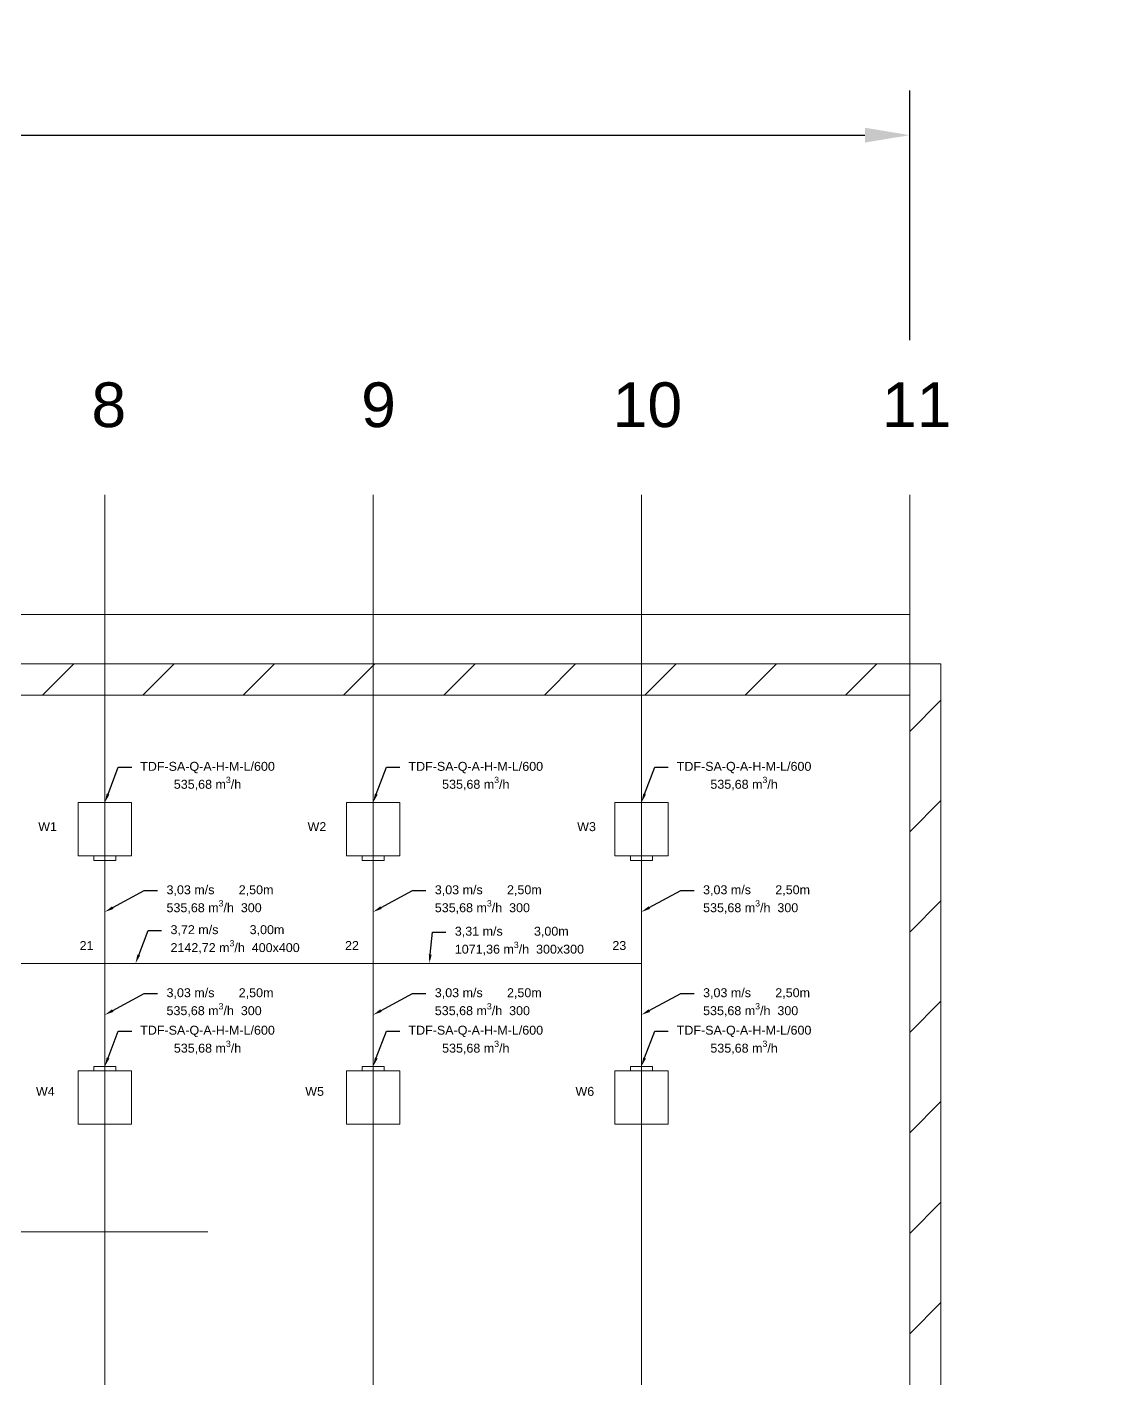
# Model space of a CAD drawing. Header units: millimetres. Extents: x 59762 to 60194, y -87842 to -87548.
# Drawn here: x 59845.6 to 59857.62, y -87714.82 to -87699.71 of the extents above; entities that cross this region are included whole.
import ezdxf
from ezdxf import colors
from ezdxf.entities.mleader import LeaderData, LeaderLine
from ezdxf.math import Vec2, Vec3

# ---------------------------------------------------------------- set-up
doc = ezdxf.new("R2010")
doc.units = ezdxf.units.MM
doc.linetypes.add('JIS_02_1.2', pattern=[2.5, 1.25, -1.25])
for name, color, linetype, lineweight in [('opisy', 7, 'Continuous', 13), ('wymiary', 7, 'Continuous', 13), ('wyw opis', 30, 'Continuous', 20), ('wywiewniki', 30, 'Continuous', 20)]:
    doc.layers.add(name, color=color, linetype=linetype, lineweight=lineweight)
doc.layers.add('osie', color=7, linetype='JIS_02_1.2', lineweight=5, transparency=0.7)
doc.layers.add('podkład', color=7, linetype='Continuous', lineweight=13, transparency=0.7)
doc.styles.get("Standard").update_dxf_attribs({"font": 'arial.ttf', "height": 0.02})
doc.styles.add('styl1', font='arial.ttf', dxfattribs={"height": 0.08})
doc.dimstyles.new('wentylacja', dxfattribs={"dimscale": 0, "dimtxt": 0.5, "dimasz": 0.5, "dimexe": 0.5, "dimexo": 0.2, "dimtad": 1, "dimlfac": 100, "dimtxsty": 'styl1', "dimcen": 2.5, "dimadec": 0, "dimazin": 0, "dimtfac": 1, "dimtmove": 0, "dimatfit": 3, "dimfxl": 1, "dimarcsym": 0})

# ---------------------------------------------------------------- blocks, each defined once
blk = doc.blocks.new('*D13')
at = {"layer": 'Defpoints', "color": 0, "transparency": 16777216}
for p in [(59855.471, -87700.916), (59825.471, -87704.937), (59855.471, -87705.199)]:
    blk.add_point(p, dxfattribs=at)
at = {"layer": 'wymiary', "color": 0, "lineweight": -2, "transparency": 16777216}
for p, q in [((59825.471, -87703.209), (59825.471, -87700.416)), ((59855.471, -87703.209), (59855.471, -87700.416)), ((59825.971, -87700.916), (59854.971, -87700.916))]:
    blk.add_line(p, q, dxfattribs=at)
at = {"layer": 'wymiary', "color": 0, "transparency": 16777216}
for points in [[(59825.971, -87700.833), (59825.971, -87700.999), (59825.471, -87700.916)], [(59854.971, -87700.833), (59854.971, -87700.999), (59855.471, -87700.916)]]:
    blk.add_solid(points, dxfattribs=at)
at = {"layer": 'wymiary', "color": 0, "transparency": 16777216, "insert": (59840.471, -87700.035), "char_height": 0.5, "attachment_point": 5, "style": 'styl1'}
blk.add_mtext('3000', dxfattribs=at)

msp = doc.modelspace()

# ---------------------------------------------------------------- hatches: boundary and pattern name
at = {"layer": 'podkład'}
h = msp.add_hatch(dxfattribs=at)
h.set_pattern_fill('ANSI31', color=256, scale=0.25)
h.set_pattern_definition([(45, (56867.9775, -93721.4216), (-0.56126601, 0.56126601), [])])
h.paths.add_polyline_path([(59825.121205, -87728.526935), (59855.821205, -87728.526935), (59855.821205, -87706.826935), (59825.121205, -87706.826935)])
h.paths.add_polyline_path([(59825.471205, -87707.176935), (59837.231205, -87707.176935), (59837.231205, -87719.416935), (59843.711205, -87719.416935), (59843.711205, -87707.176935), (59855.471205, -87707.176935), (59855.471205, -87728.176935), (59825.471205, -87728.176935)], flags=16)
h.paths.add_polyline_path([(59837.471205, -87707.176935), (59843.471205, -87707.176935), (59843.471205, -87719.176935), (59837.471205, -87719.176935)], flags=16)

# ---------------------------------------------------------------- linework, layer by layer
at = {"layer": 'osie', "ltscale": 20}
for p, q in [((59846.471205, -87729.936935), (59846.471205, -87704.936935)), ((59849.471205, -87729.936935), (59849.471205, -87704.936935)), ((59852.471205, -87729.936935), (59852.471205, -87704.936935)), ((59855.471205, -87729.936935), (59855.471205, -87704.936935)), ((59855.471205, -87729.936935), (59855.471205, -87704.936935)), ((59822.621205, -87707.176935), (59857.621205, -87707.176935)), ((59822.621205, -87707.176935), (59857.621205, -87707.176935)), ((59822.621205, -87707.176935), (59857.621205, -87707.176935)), ((59822.621205, -87710.176935), (59857.621205, -87710.176935)), ((59822.621205, -87713.176935), (59857.621205, -87713.176935))]:
    msp.add_line(p, q, dxfattribs=at)
at = {"layer": 'podkład'}
for points in [[(59825.471205, -87706.276935), (59855.471205, -87706.276935), (59855.471205, -87706.826935), (59825.471205, -87706.826935)], [(59825.121205, -87706.826935), (59855.821205, -87706.826935), (59855.821205, -87728.526935), (59825.121205, -87728.526935)]]:
    msp.add_lwpolyline(points, close=True, dxfattribs=at)
msp.add_lwpolyline([(59843.711205, -87707.176935), (59855.471205, -87707.176935), (59855.471205, -87728.176935), (59825.471205, -87728.176935), (59825.471205, -87707.176935)], dxfattribs=at)
at = {"layer": 'wywiewniki', "ltscale": 20}
for p, q in [((59846.172205, -87708.974935), (59846.172205, -87708.376935)), ((59846.172205, -87708.376935), (59846.770205, -87708.376935)), ((59846.770205, -87708.376935), (59846.770205, -87708.974935)), ((59849.172205, -87708.974935), (59849.172205, -87708.376935)), ((59849.172205, -87708.376935), (59849.770205, -87708.376935)), ((59849.770205, -87708.376935), (59849.770205, -87708.974935)), ((59852.172205, -87708.974935), (59852.172205, -87708.376935)), ((59852.172205, -87708.376935), (59852.770205, -87708.376935)), ((59852.770205, -87708.376935), (59852.770205, -87708.974935)), ((59846.770205, -87708.974935), (59846.172205, -87708.974935)), ((59846.347205, -87708.974935), (59846.347205, -87709.024935)), ((59846.595205, -87709.024935), (59846.595205, -87708.974935)), ((59849.770205, -87708.974935), (59849.172205, -87708.974935)), ((59849.347205, -87708.974935), (59849.347205, -87709.024935)), ((59849.595205, -87709.024935), (59849.595205, -87708.974935)), ((59852.770205, -87708.974935), (59852.172205, -87708.974935)), ((59852.347205, -87708.974935), (59852.347205, -87709.024935)), ((59852.595205, -87709.024935), (59852.595205, -87708.974935)), ((59846.347205, -87709.024935), (59846.595205, -87709.024935)), ((59846.471205, -87710.175935), (59846.471205, -87709.024935)), ((59849.347205, -87709.024935), (59849.595205, -87709.024935)), ((59849.471205, -87710.175935), (59849.471205, -87709.024935)), ((59852.347205, -87709.024935), (59852.595205, -87709.024935)), ((59852.471205, -87710.175935), (59852.471205, -87709.024935)), ((59842.971205, -87710.175935), (59846.471205, -87710.175935)), ((59846.471205, -87711.326935), (59846.471205, -87710.175935)), ((59846.471205, -87710.175935), (59849.471205, -87710.175935)), ((59849.471205, -87711.326935), (59849.471205, -87710.175935)), ((59849.471205, -87710.175935), (59852.471205, -87710.175935)), ((59852.471205, -87711.326935), (59852.471205, -87710.175935)), ((59846.172205, -87711.974935), (59846.172205, -87711.376935)), ((59846.172205, -87711.376935), (59846.770205, -87711.376935)), ((59846.347205, -87711.376935), (59846.347205, -87711.326935)), ((59846.347205, -87711.326935), (59846.595205, -87711.326935)), ((59846.595205, -87711.326935), (59846.595205, -87711.376935)), ((59846.770205, -87711.376935), (59846.770205, -87711.974935)), ((59849.172205, -87711.974935), (59849.172205, -87711.376935)), ((59849.172205, -87711.376935), (59849.770205, -87711.376935)), ((59849.347205, -87711.376935), (59849.347205, -87711.326935)), ((59849.347205, -87711.326935), (59849.595205, -87711.326935)), ((59849.595205, -87711.326935), (59849.595205, -87711.376935)), ((59849.770205, -87711.376935), (59849.770205, -87711.974935)), ((59852.172205, -87711.974935), (59852.172205, -87711.376935)), ((59852.172205, -87711.376935), (59852.770205, -87711.376935)), ((59852.347205, -87711.376935), (59852.347205, -87711.326935)), ((59852.347205, -87711.326935), (59852.595205, -87711.326935)), ((59852.595205, -87711.326935), (59852.595205, -87711.376935)), ((59852.770205, -87711.376935), (59852.770205, -87711.974935)), ((59846.770205, -87711.974935), (59846.172205, -87711.974935)), ((59849.770205, -87711.974935), (59849.172205, -87711.974935)), ((59852.770205, -87711.974935), (59852.172205, -87711.974935))]:
    msp.add_line(p, q, dxfattribs=at)

# ---------------------------------------------------------------- texts
at = {"layer": 'opisy', "char_height": 0.5, "attachment_point": 1}
for s, insert in [('8 ', (59846.321039, -87703.680182)), ('9 ', (59849.336874, -87703.680182)), ('10 ', (59852.15003, -87703.680182)), ('11 ', (59855.16217, -87703.680182))]:
    msp.add_mtext_dynamic_manual_height_columns(s, width=0.9375, gutter_width=4.6875, heights=[0], dxfattribs=dict(at, insert=insert))
at = {"layer": 'wyw opis', "ltscale": 20, "char_height": 0.1, "attachment_point": 1, "style": 'styl1'}
for s, insert in [('W1', (59845.726097, -87708.597181)), ('W2', (59848.73783, -87708.597181)), ('W3', (59851.752731, -87708.597181)), ('21', (59846.188757, -87709.926935)), ('22', (59849.157044, -87709.925935)), ('23', (59852.146435, -87709.925935)), ('W4', (59845.700583, -87711.556571)), ('W5', (59848.711821, -87711.556571)), ('W6', (59851.733554, -87711.556571))]:
    msp.add_mtext_dynamic_manual_height_columns(s, width=0.2, gutter_width=1, heights=[0], dxfattribs=dict(at, insert=insert))

# ---------------------------------------------------------------- dimensions: what is measured, and where the dimension line sits
at = {"layer": 'wymiary'}
dim = msp.add_linear_dim(base=(59855.471205, -87700.915922), p1=(59825.471205, -87704.936935), p2=(59855.471205, -87705.198865), dimstyle='wentylacja', override={"dimscale": 1}, dxfattribs=at)
dim.commit()
dim.dimension.update_dxf_attribs({"geometry": '*D13', "text_midpoint": (59840.471205, -87700.915922), "dimtype": 160})

# ---------------------------------------------------------------- leaders
at = {"layer": 'wyw opis', "ltscale": 20}
ml = msp.add_multileader_mtext('Standard', dxfattribs=at)
ml.set_content('\\A1;TDF-SA-Q-A-H-M-L/600\\P535,68 m{\\H0.7x;\\S3^ ;}/h', color=256, style='styl1')
ml.set_leader_properties()
ml.build(insert=Vec2(0, 0))
ml.multileader.update_dxf_attribs({"dogleg_length": 0.3, "arrow_head_size": 0.1})
ctx = ml.context
ctx.base_point, ctx.char_height, ctx.arrow_head_size, ctx.landing_gap_size, ctx.plane_origin = Vec3(59846.771205, -87707.982819), 0.1, 0.1, 0.1, Vec3(59846.720205, -87708.625935)
ctx.text_align_type = 1
notes = []
notes.append((ctx, [(0, (1, 1, 0), (59846.621205, -87707.982819), (1, 0), 0.15, [(0, [(59846.471205, -87708.376935)], 0, [])])]))
ctx.mtext.insert, ctx.mtext.alignment, ctx.mtext.flow_direction = Vec3(59847.61909, -87707.922928), 2, 5
ml = msp.add_multileader_mtext('Standard', dxfattribs=at)
ml.set_content('\\A1;TDF-SA-Q-A-H-M-L/600\\P535,68 m{\\H0.7x;\\S3^ ;}/h', color=256, style='styl1')
ml.set_leader_properties()
ml.build(insert=Vec2(0, 0))
ml.multileader.update_dxf_attribs({"dogleg_length": 0.3, "arrow_head_size": 0.1})
ctx = ml.context
ctx.base_point, ctx.char_height, ctx.arrow_head_size, ctx.landing_gap_size, ctx.plane_origin = Vec3(59849.771205, -87707.982819), 0.1, 0.1, 0.1, Vec3(59849.720205, -87708.625935)
ctx.text_align_type = 1
notes.append((ctx, [(0, (1, 1, 0), (59849.621205, -87707.982819), (1, 0), 0.15, [(0, [(59849.471205, -87708.376935)], 0, [])])]))
ctx.mtext.insert, ctx.mtext.alignment, ctx.mtext.flow_direction = Vec3(59850.61909, -87707.922928), 2, 5
ml = msp.add_multileader_mtext('Standard', dxfattribs=at)
ml.set_content('\\A1;TDF-SA-Q-A-H-M-L/600\\P535,68 m{\\H0.7x;\\S3^ ;}/h', color=256, style='styl1')
ml.set_leader_properties()
ml.build(insert=Vec2(0, 0))
ml.multileader.update_dxf_attribs({"dogleg_length": 0.3, "arrow_head_size": 0.1})
ctx = ml.context
ctx.base_point, ctx.char_height, ctx.arrow_head_size, ctx.landing_gap_size, ctx.plane_origin = Vec3(59852.771205, -87707.982819), 0.1, 0.1, 0.1, Vec3(59852.720205, -87708.625935)
ctx.text_align_type = 1
notes.append((ctx, [(0, (1, 1, 0), (59852.621205, -87707.982819), (1, 0), 0.15, [(0, [(59852.471205, -87708.376935)], 0, [])])]))
ctx.mtext.insert, ctx.mtext.alignment, ctx.mtext.flow_direction = Vec3(59853.61909, -87707.922928), 2, 5
ml = msp.add_multileader_mtext('Standard', dxfattribs=at)
ml.set_content('\\A1;3,03 m/s       2,50m\\P535,68 m{\\H0.7x;\\S3^ ;}/h  300', color=256, style='styl1')
ml.set_leader_properties()
ml.build(insert=Vec2(0, 0))
ml.multileader.update_dxf_attribs({"dogleg_length": 0.15, "arrow_head_size": 0.1})
ctx = ml.context
ctx.base_point, ctx.char_height, ctx.arrow_head_size, ctx.landing_gap_size, ctx.plane_origin = Vec3(59847.060822, -87709.362781), 0.1, 0.1, 0.1, Vec3(59846.471205, -87709.600435)
notes.append((ctx, [(0, (1, 1, 0), (59846.910822, -87709.362781), (1, 0), 0.15, [(0, [(59846.471205, -87709.600435)], 0, [])])]))
ctx.mtext.insert, ctx.mtext.flow_direction = Vec3(59847.160822, -87709.30289), 5
ml = msp.add_multileader_mtext('Standard', dxfattribs=at)
ml.set_content('\\A1;3,03 m/s       2,50m\\P535,68 m{\\H0.7x;\\S3^ ;}/h  300', color=256, style='styl1')
ml.set_leader_properties()
ml.build(insert=Vec2(0, 0))
ml.multileader.update_dxf_attribs({"dogleg_length": 0.15, "arrow_head_size": 0.1})
ctx = ml.context
ctx.base_point, ctx.char_height, ctx.arrow_head_size, ctx.landing_gap_size, ctx.plane_origin = Vec3(59850.060822, -87709.362781), 0.1, 0.1, 0.1, Vec3(59849.471205, -87709.600435)
notes.append((ctx, [(0, (1, 1, 0), (59849.910822, -87709.362781), (1, 0), 0.15, [(0, [(59849.471205, -87709.600435)], 0, [])])]))
ctx.mtext.insert, ctx.mtext.flow_direction = Vec3(59850.160822, -87709.30289), 5
ml = msp.add_multileader_mtext('Standard', dxfattribs=at)
ml.set_content('\\A1;3,03 m/s       2,50m\\P535,68 m{\\H0.7x;\\S3^ ;}/h  300', color=256, style='styl1')
ml.set_leader_properties()
ml.build(insert=Vec2(0, 0))
ml.multileader.update_dxf_attribs({"dogleg_length": 0.15, "arrow_head_size": 0.1})
ctx = ml.context
ctx.base_point, ctx.char_height, ctx.arrow_head_size, ctx.landing_gap_size, ctx.plane_origin = Vec3(59853.060822, -87709.362781), 0.1, 0.1, 0.1, Vec3(59852.471205, -87709.600435)
notes.append((ctx, [(0, (1, 1, 0), (59852.910822, -87709.362781), (1, 0), 0.15, [(0, [(59852.471205, -87709.600435)], 0, [])])]))
ctx.mtext.insert, ctx.mtext.flow_direction = Vec3(59853.160822, -87709.30289), 5
ml = msp.add_multileader_mtext('Standard', dxfattribs=at)
ml.set_content('\\A1;3,72 m/s         3,00m\\P2142,72 m{\\H0.7x;\\S3^ ;}/h  400x400', color=256, style='styl1')
ml.set_leader_properties()
ml.build(insert=Vec2(0, 0))
ml.multileader.update_dxf_attribs({"dogleg_length": 0.15, "arrow_head_size": 0.1})
ctx = ml.context
ctx.base_point, ctx.char_height, ctx.arrow_head_size, ctx.landing_gap_size, ctx.plane_origin = Vec3(59847.105352, -87709.808843), 0.1, 0.1, 0.1, Vec3(59847.184924, -87710.175935)
notes.append((ctx, [(0, (1, 1, 0), (59846.955352, -87709.808843), (1, 0), 0.15, [(0, [(59846.813739, -87710.175935)], 0, [])])]))
ctx.mtext.insert, ctx.mtext.flow_direction = Vec3(59847.205352, -87709.748952), 5
ml = msp.add_multileader_mtext('Standard', dxfattribs=at)
ml.set_content('\\A1;3,31 m/s         3,00m\\P1071,36 m{\\H0.7x;\\S3^ ;}/h  300x300', color=256, style='styl1')
ml.set_leader_properties()
ml.build(insert=Vec2(0, 0))
ml.multileader.update_dxf_attribs({"dogleg_length": 0.15, "arrow_head_size": 0.1})
ctx = ml.context
ctx.base_point, ctx.char_height, ctx.arrow_head_size, ctx.landing_gap_size, ctx.plane_origin = Vec3(59850.284687, -87709.826273), 0.1, 0.1, 0.1, Vec3(59850.099987, -87710.175935)
notes.append((ctx, [(0, (1, 1, 0), (59850.134687, -87709.826273), (1, 0), 0.15, [(0, [(59850.099987, -87710.175935)], 0, [])])]))
ctx.mtext.insert, ctx.mtext.flow_direction = Vec3(59850.384687, -87709.766382), 5
ml = msp.add_multileader_mtext('Standard', dxfattribs=at)
ml.set_content('\\A1;3,03 m/s       2,50m\\P535,68 m{\\H0.7x;\\S3^ ;}/h  300', color=256, style='styl1')
ml.set_leader_properties()
ml.build(insert=Vec2(0, 0))
ml.multileader.update_dxf_attribs({"dogleg_length": 0.15, "arrow_head_size": 0.1})
ctx = ml.context
ctx.base_point, ctx.char_height, ctx.arrow_head_size, ctx.landing_gap_size, ctx.plane_origin = Vec3(59847.060822, -87710.513781), 0.1, 0.1, 0.1, Vec3(59846.471205, -87710.751435)
notes.append((ctx, [(0, (1, 1, 0), (59846.910822, -87710.513781), (1, 0), 0.15, [(0, [(59846.471205, -87710.751435)], 0, [])])]))
ctx.mtext.insert, ctx.mtext.flow_direction = Vec3(59847.160822, -87710.45389), 5
ml = msp.add_multileader_mtext('Standard', dxfattribs=at)
ml.set_content('\\A1;3,03 m/s       2,50m\\P535,68 m{\\H0.7x;\\S3^ ;}/h  300', color=256, style='styl1')
ml.set_leader_properties()
ml.build(insert=Vec2(0, 0))
ml.multileader.update_dxf_attribs({"dogleg_length": 0.15, "arrow_head_size": 0.1})
ctx = ml.context
ctx.base_point, ctx.char_height, ctx.arrow_head_size, ctx.landing_gap_size, ctx.plane_origin = Vec3(59850.060822, -87710.513781), 0.1, 0.1, 0.1, Vec3(59849.471205, -87710.751435)
notes.append((ctx, [(0, (1, 1, 0), (59849.910822, -87710.513781), (1, 0), 0.15, [(0, [(59849.471205, -87710.751435)], 0, [])])]))
ctx.mtext.insert, ctx.mtext.flow_direction = Vec3(59850.160822, -87710.45389), 5
ml = msp.add_multileader_mtext('Standard', dxfattribs=at)
ml.set_content('\\A1;3,03 m/s       2,50m\\P535,68 m{\\H0.7x;\\S3^ ;}/h  300', color=256, style='styl1')
ml.set_leader_properties()
ml.build(insert=Vec2(0, 0))
ml.multileader.update_dxf_attribs({"dogleg_length": 0.15, "arrow_head_size": 0.1})
ctx = ml.context
ctx.base_point, ctx.char_height, ctx.arrow_head_size, ctx.landing_gap_size, ctx.plane_origin = Vec3(59853.060822, -87710.513781), 0.1, 0.1, 0.1, Vec3(59852.471205, -87710.751435)
notes.append((ctx, [(0, (1, 1, 0), (59852.910822, -87710.513781), (1, 0), 0.15, [(0, [(59852.471205, -87710.751435)], 0, [])])]))
ctx.mtext.insert, ctx.mtext.flow_direction = Vec3(59853.160822, -87710.45389), 5
ml = msp.add_multileader_mtext('Standard', dxfattribs=at)
ml.set_content('\\A1;TDF-SA-Q-A-H-M-L/600\\P535,68 m{\\H0.7x;\\S3^ ;}/h', color=256, style='styl1')
ml.set_leader_properties()
ml.build(insert=Vec2(0, 0))
ml.multileader.update_dxf_attribs({"dogleg_length": 0.3, "arrow_head_size": 0.1})
ctx = ml.context
ctx.base_point, ctx.char_height, ctx.arrow_head_size, ctx.landing_gap_size, ctx.plane_origin = Vec3(59846.771205, -87710.932819), 0.1, 0.1, 0.1, Vec3(59846.720205, -87711.575935)
ctx.text_align_type = 1
notes.append((ctx, [(0, (1, 1, 0), (59846.621205, -87710.932819), (1, 0), 0.15, [(0, [(59846.471205, -87711.326935)], 0, [])])]))
ctx.mtext.insert, ctx.mtext.alignment, ctx.mtext.flow_direction = Vec3(59847.61909, -87710.872928), 2, 5
ml = msp.add_multileader_mtext('Standard', dxfattribs=at)
ml.set_content('\\A1;TDF-SA-Q-A-H-M-L/600\\P535,68 m{\\H0.7x;\\S3^ ;}/h', color=256, style='styl1')
ml.set_leader_properties()
ml.build(insert=Vec2(0, 0))
ml.multileader.update_dxf_attribs({"dogleg_length": 0.3, "arrow_head_size": 0.1})
ctx = ml.context
ctx.base_point, ctx.char_height, ctx.arrow_head_size, ctx.landing_gap_size, ctx.plane_origin = Vec3(59849.771205, -87710.932819), 0.1, 0.1, 0.1, Vec3(59849.720205, -87711.575935)
ctx.text_align_type = 1
notes.append((ctx, [(0, (1, 1, 0), (59849.621205, -87710.932819), (1, 0), 0.15, [(0, [(59849.471205, -87711.326935)], 0, [])])]))
ctx.mtext.insert, ctx.mtext.alignment, ctx.mtext.flow_direction = Vec3(59850.61909, -87710.872928), 2, 5
ml = msp.add_multileader_mtext('Standard', dxfattribs=at)
ml.set_content('\\A1;TDF-SA-Q-A-H-M-L/600\\P535,68 m{\\H0.7x;\\S3^ ;}/h', color=256, style='styl1')
ml.set_leader_properties()
ml.build(insert=Vec2(0, 0))
ml.multileader.update_dxf_attribs({"dogleg_length": 0.3, "arrow_head_size": 0.1})
ctx = ml.context
ctx.base_point, ctx.char_height, ctx.arrow_head_size, ctx.landing_gap_size, ctx.plane_origin = Vec3(59852.771205, -87710.932819), 0.1, 0.1, 0.1, Vec3(59852.720205, -87711.575935)
ctx.text_align_type = 1
notes.append((ctx, [(0, (1, 1, 0), (59852.621205, -87710.932819), (1, 0), 0.15, [(0, [(59852.471205, -87711.326935)], 0, [])])]))
ctx.mtext.insert, ctx.mtext.alignment, ctx.mtext.flow_direction = Vec3(59853.61909, -87710.872928), 2, 5
for ctx, leaders in notes:
    for number, flags, end, landing, length, lines in leaders:
        leader = LeaderData()
        leader.index, (leader.has_last_leader_line, leader.has_dogleg_vector, leader.attachment_direction) = number, flags
        leader.last_leader_point, leader.dogleg_vector, leader.dogleg_length = Vec3(end), Vec3(landing), length
        for number, points, colour, breaks in lines:
            line = LeaderLine()
            line.index, line.vertices, line.color, line.breaks = number, Vec3.list(points), colors.encode_raw_color(colour), breaks
            leader.lines.append(line)
        ctx.leaders.append(leader)

doc.saveas('drawing.dxf')
